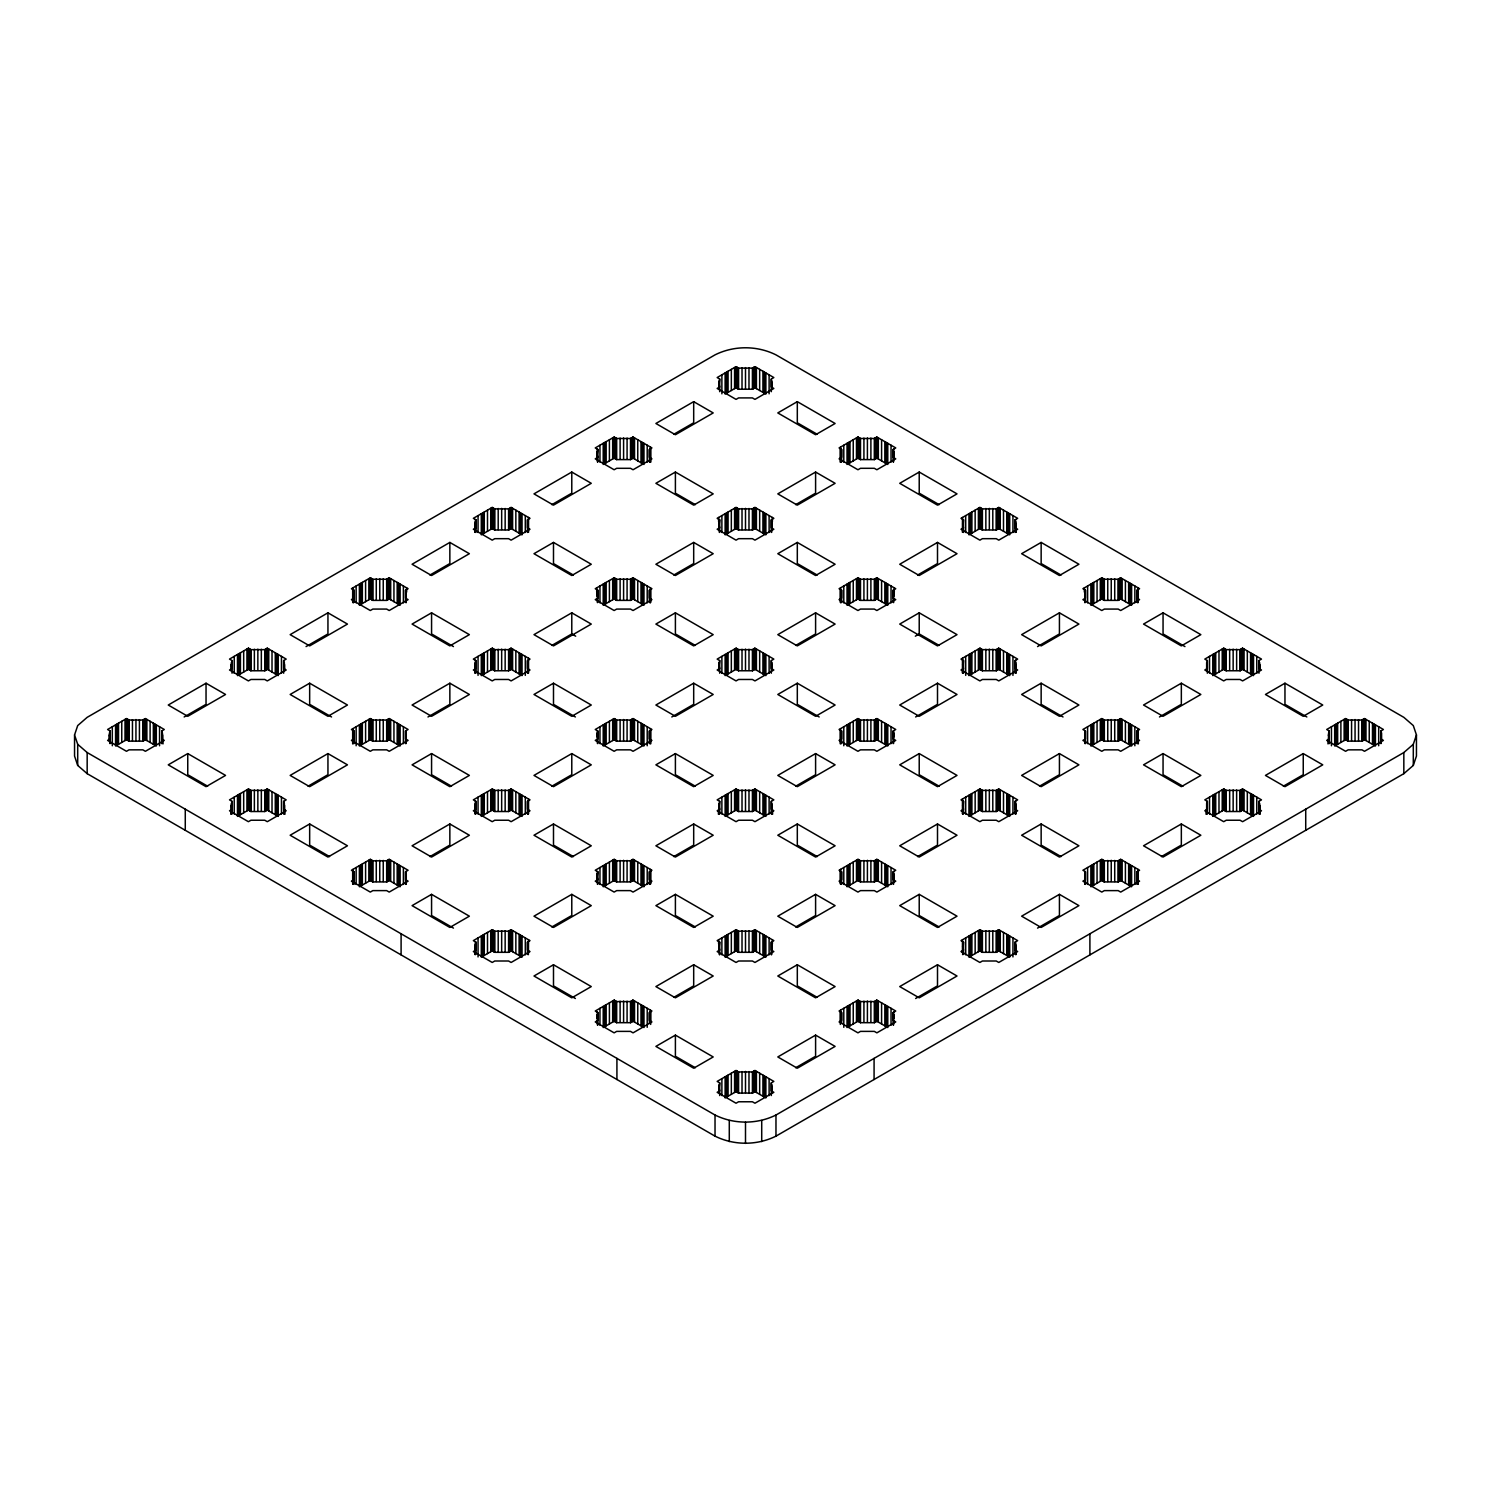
<?xml version="1.0" encoding="UTF-8"?>
<svg xmlns="http://www.w3.org/2000/svg" width="1491" height="1491" viewBox="0 0 1491 1491"><rect width="100%" height="100%" fill="white"/><g stroke="black" fill="none" stroke-linecap="round" stroke-linejoin="round"><path stroke-width="1.5" d="M109.216 739.163L110.129 730.944L107.594 729.49L126.493 718.569L129.009 720.041L142.856 720.041L145.391 718.569L164.29 729.49L161.755 730.944L161.755 743.618M161.755 730.944L161.755 738.94L164.29 740.393L145.391 751.296L142.856 749.843L129.009 749.843L126.493 751.296L107.594 740.393L110.129 738.94L109.216 734.933M231.124 668.769L232.037 660.55L229.502 659.097L248.401 648.194L250.935 649.647L264.764 649.647L267.299 648.194L286.197 659.097L283.663 660.55L283.663 673.224M231.124 809.557L232.037 801.338L229.502 799.866L248.401 788.963L250.935 790.416L264.764 790.416L267.299 788.963L286.197 799.866L283.663 801.338L283.663 814.011M283.663 660.55L283.663 668.546L286.197 669.999L267.299 680.921L264.764 679.467L250.935 679.467L248.401 680.921L229.502 669.999L232.037 668.546L231.124 664.557M283.663 801.338L283.663 809.315L286.197 810.787L267.299 821.69L264.764 820.236L250.935 820.236L248.401 821.69L229.502 810.787L232.037 809.315L231.124 805.326M353.945 590.175L353.945 598.171L351.41 599.624L370.308 610.527L372.843 609.074L386.672 609.074L389.207 610.527L408.105 599.624L405.571 598.171L405.571 590.175L408.105 588.721L389.207 577.8L386.672 579.272L372.843 579.272L370.308 577.8L351.41 588.721L353.945 590.175L353.945 602.383M353.945 730.944L353.945 738.94L351.41 740.393L370.308 751.296L372.843 749.843L386.672 749.843L389.207 751.296L408.105 740.393L405.571 738.94L405.571 730.944L408.105 729.49L389.207 718.569L386.672 720.041L372.843 720.041L370.308 718.569L351.41 729.49L353.945 730.944L353.945 743.618M353.945 871.713L353.945 879.709L351.41 881.162L370.308 892.084L372.843 890.612L386.672 890.612L389.207 892.084L408.105 881.162L405.571 879.709L405.571 871.713L408.105 870.259L389.207 859.338L386.672 860.81L372.843 860.81L370.308 859.338L351.41 870.259L353.945 871.713L353.945 884.387M474.958 532.231L475.853 519.781L473.337 518.328L492.235 507.425L494.751 508.878L508.599 508.878L511.115 507.425L530.013 518.328L527.497 519.781L527.497 532.455M474.958 673L475.853 660.55L473.337 659.097L492.235 648.194L494.751 649.647L508.599 649.647L511.115 648.194L530.013 659.097L527.497 660.55L527.497 673.224M474.958 813.769L475.853 801.338L473.337 799.866L492.235 788.963L494.751 790.416L508.599 790.416L511.115 788.963L530.013 799.866L527.497 801.338L527.497 814.011M474.958 954.538L475.853 942.107L473.337 940.635L492.235 929.732L494.751 931.185L508.599 931.185L511.115 929.732L530.013 940.635L527.497 942.107L527.497 954.315M596.866 457.625L597.779 449.406L595.244 447.934L614.143 437.031L616.659 438.484L630.507 438.484L633.041 437.031L651.94 447.934L649.405 449.406L649.405 462.08M597.779 590.175L597.779 598.171L595.244 599.624L614.143 610.527L616.659 609.074L630.507 609.074L633.041 610.527L651.94 599.624L649.405 598.171L649.405 590.175L651.94 588.721L633.041 577.8L630.507 579.272L616.659 579.272L614.143 577.8L595.244 588.721L597.779 590.175L597.779 602.383M597.779 730.944L597.779 738.94L595.244 740.393L614.143 751.296L616.659 749.843L630.507 749.843L633.041 751.296L651.94 740.393L649.405 738.94L649.405 730.944L651.94 729.49L633.041 718.569L630.507 720.041L616.659 720.041L614.143 718.569L595.244 729.49L597.779 730.944L597.779 743.618M596.866 879.932L597.779 871.713L595.244 870.259L614.143 859.338L616.659 860.81L630.507 860.81L633.041 859.338L651.94 870.259L649.405 871.713L649.405 884.387M597.779 1012.482L597.779 1020.478L595.244 1021.931L614.143 1032.853L616.659 1031.381L630.507 1031.381L633.041 1032.853L651.94 1021.931L649.405 1020.478L649.405 1012.482L651.94 1011.028L633.041 1000.126L630.507 1001.579L616.659 1001.579L614.143 1000.126L595.244 1011.028L597.779 1012.482L597.779 1025.156M718.774 387.231L719.687 379.012L717.152 377.558L736.051 366.656L738.585 368.109L752.415 368.109L754.949 366.656L773.848 377.558L771.313 379.012L771.313 391.686M718.774 528L719.687 519.781L717.152 518.328L736.051 507.425L738.585 508.878L752.415 508.878L754.949 507.425L773.848 518.328L771.313 519.781L771.313 532.455M718.774 668.769L719.687 660.55L717.152 659.097L736.051 648.194L738.585 649.647L752.415 649.647L754.949 648.194L773.848 659.097L771.313 660.55L771.313 673.224M718.774 809.557L719.687 801.338L717.152 799.866L736.051 788.963L738.585 790.416L752.415 790.416L754.949 788.963L773.848 799.866L771.313 801.338L771.313 814.011M771.313 379.012L771.313 387.008L773.848 388.461L754.949 399.383L752.415 397.911L738.585 397.911L736.051 399.383L717.152 388.461L719.687 387.008L718.774 383.019M718.774 950.326L719.687 942.107L717.152 940.635L736.051 929.732L738.585 931.185L752.415 931.185L754.949 929.732L773.848 940.635L771.313 942.107L771.313 954.78M771.313 519.781L771.313 527.777L773.848 529.23L754.949 540.152L752.415 538.68L738.585 538.68L736.051 540.152L717.152 529.23L719.687 527.777L718.774 523.788M718.774 1091.095L719.687 1082.876L717.152 1081.404L736.051 1070.501L738.585 1071.954L752.415 1071.954L754.949 1070.501L773.848 1081.404L771.313 1082.876L771.313 1095.55M771.313 660.55L771.313 668.546L773.848 669.999L754.949 680.921L752.415 679.467L738.585 679.467L736.051 680.921L717.152 669.999L719.687 668.546L718.774 664.557M771.313 801.338L771.313 809.315L773.848 810.787L754.949 821.69L752.415 820.236L738.585 820.236L736.051 821.69L717.152 810.787L719.687 809.315L718.774 805.326M771.313 942.107L771.313 950.084L773.848 951.556L754.949 962.459L752.415 961.005L738.585 961.005L736.051 962.459L717.152 951.556L719.687 950.084L718.774 946.095M841.595 449.406L841.595 457.383L839.06 458.855L857.959 469.758L860.493 468.304L874.341 468.304L876.857 469.758L895.756 458.855L893.221 457.383L893.221 449.406L895.756 447.934L876.857 437.031L874.341 438.484L860.493 438.484L857.959 437.031L839.06 447.934L841.595 449.406L841.595 462.08M771.313 1082.876L771.313 1090.853L773.848 1092.325L754.949 1103.228L752.415 1101.774L738.585 1101.774L736.051 1103.228L717.152 1092.325L719.687 1090.853L718.774 1086.864M841.595 590.175L841.595 598.171L839.06 599.624L857.959 610.527L860.493 609.074L874.341 609.074L876.857 610.527L895.756 599.624L893.221 598.171L893.221 590.175L895.756 588.721L876.857 577.8L874.341 579.272L860.493 579.272L857.959 577.8L839.06 588.721L841.595 590.175L841.595 602.383M841.595 730.944L841.595 738.94L839.06 740.393L857.959 751.296L860.493 749.843L874.341 749.843L876.857 751.296L895.756 740.393L893.221 738.94L893.221 730.944L895.756 729.49L876.857 718.569L874.341 720.041L860.493 720.041L857.959 718.569L839.06 729.49L841.595 730.944L841.595 743.618M841.595 871.713L841.595 879.709L839.06 881.162L857.959 892.084L860.493 890.612L874.341 890.612L876.857 892.084L895.756 881.162L893.221 879.709L893.221 871.713L895.756 870.259L876.857 859.338L874.341 860.81L860.493 860.81L857.959 859.338L839.06 870.259L841.595 871.713L841.595 884.387M841.595 1012.482L841.595 1020.478L839.06 1021.931L857.959 1032.853L860.493 1031.381L874.341 1031.381L876.857 1032.853L895.756 1021.931L893.221 1020.478L893.221 1012.482L895.756 1011.028L876.857 1000.126L874.341 1001.579L860.493 1001.579L857.959 1000.126L839.06 1011.028L841.595 1012.482L841.595 1023.05M962.608 532.231L963.503 519.781L960.987 518.328L979.885 507.425L982.401 508.878L996.249 508.878L998.765 507.425L1017.663 518.328L1015.147 519.781L1015.147 532.455M962.608 673L963.503 660.55L960.987 659.097L979.885 648.194L982.401 649.647L996.249 649.647L998.765 648.194L1017.663 659.097L1015.147 660.55L1015.147 673.224M962.608 813.769L963.503 801.338L960.987 799.866L979.885 788.963L982.401 790.416L996.249 790.416L998.765 788.963L1017.663 799.866L1015.147 801.338L1015.147 814.011M962.608 954.538L963.503 942.107L960.987 940.635L979.885 929.732L982.401 931.185L996.249 931.185L998.765 929.732L1017.663 940.635L1015.147 942.107L1015.147 954.315M1015.147 519.781L1015.147 527.777L1017.663 529.23L998.765 540.152L996.249 538.68L982.401 538.68L979.885 540.152L960.987 529.23L963.503 527.777L962.608 523.788M1015.147 660.55L1015.147 668.546L1017.663 669.999L998.765 680.921L996.249 679.467L982.401 679.467L979.885 680.921L960.987 669.999L963.503 668.546L962.608 664.557M1015.147 801.338L1015.147 809.315L1017.663 810.787L998.765 821.69L996.249 820.236L982.401 820.236L979.885 821.69L960.987 810.787L963.503 809.315L962.608 805.326M1015.147 942.107L1015.147 950.084L1017.663 951.556L998.765 962.459L996.249 961.005L982.401 961.005L979.885 962.459L960.987 951.556L963.503 950.084L962.608 946.095M1085.429 590.175L1085.429 598.171L1082.895 599.624L1101.793 610.527L1104.328 609.074L1118.157 609.074L1120.692 610.527L1139.59 599.624L1137.055 598.171L1137.055 590.175L1139.59 588.721L1120.692 577.8L1118.157 579.272L1104.328 579.272L1101.793 577.8L1082.895 588.721L1085.429 590.175L1085.429 602.383M1085.429 730.944L1085.429 738.94L1082.895 740.393L1101.793 751.296L1104.328 749.843L1118.157 749.843L1120.692 751.296L1139.59 740.393L1137.055 738.94L1137.055 730.944L1139.59 729.49L1120.692 718.569L1118.157 720.041L1104.328 720.041L1101.793 718.569L1082.895 729.49L1085.429 730.944L1085.429 743.618M1085.429 871.713L1085.429 879.709L1082.895 881.162L1101.793 892.084L1104.328 890.612L1118.157 890.612L1120.692 892.084L1139.59 881.162L1137.055 879.709L1137.055 871.713L1139.59 870.259L1120.692 859.338L1118.157 860.81L1104.328 860.81L1101.793 859.338L1082.895 870.259L1085.429 871.713L1085.429 884.387M1207.337 660.55L1207.337 668.546L1204.803 669.999L1223.701 680.921L1226.236 679.467L1240.065 679.467L1242.599 680.921L1261.498 669.999L1258.963 668.546L1258.963 660.55L1261.498 659.097L1242.599 648.194L1240.065 649.647L1226.236 649.647L1223.701 648.194L1204.803 659.097L1207.337 660.55L1207.337 673.224M1207.337 801.338L1207.337 809.315L1204.803 810.787L1223.701 821.69L1226.236 820.236L1240.065 820.236L1242.599 821.69L1261.498 810.787L1258.963 809.315L1258.963 801.338L1261.498 799.866L1242.599 788.963L1240.065 790.416L1226.236 790.416L1223.701 788.963L1204.803 799.866L1207.337 801.338L1207.337 814.011M1328.332 741.269L1329.245 730.944L1326.71 729.49L1345.609 718.569L1348.144 720.041L1361.991 720.041L1364.507 718.569L1383.406 729.49L1380.871 730.944L1380.871 743.618M74.55 734.933L77.7 725.577L87.168 717.339L715.028 354.858C733.982 345.427 757.018 345.427 775.972 354.858L1403.832 717.339L1413.3 725.577L1416.45 734.933L1416.45 756.067L1413.3 765.423L1403.832 773.661L775.972 1136.142C757.018 1145.573 733.982 1145.573 715.028 1136.142L87.168 773.661L77.7 765.423L74.55 756.067L74.55 734.933L77.7 744.307L77.7 765.423M1413.3 765.423L1413.3 744.307L1416.45 734.933M77.7 744.307L87.168 752.545L715.028 1115.026C733.982 1124.438 757.018 1124.438 775.972 1115.026L1403.832 752.545L1413.3 744.307M206.038 683.213L168.241 705.019L187.754 716.295L225.551 694.471L206.038 683.213L206.038 704.33L184.157 716.966M327.945 612.82L290.149 634.644L309.662 645.901L347.459 624.077L327.945 612.82L327.945 633.936L306.065 646.572M449.853 542.426L412.075 564.25L431.57 575.507L469.367 553.701L449.853 542.426L449.853 563.561L429.967 575.041M571.78 472.051L533.983 493.875L553.496 505.132L591.275 483.308L571.78 472.051L571.78 493.167L551.875 504.648M693.688 401.657L655.891 423.481L675.404 434.738L713.201 412.932L693.688 401.657L693.688 422.792L673.802 434.272M156.313 724.887L156.313 746.003L145.391 739.704L142.856 741.157L129.009 741.157L126.493 739.704L115.571 746.003L115.571 724.887M278.221 654.493L278.221 675.609L267.299 669.31L264.764 670.764L250.935 670.764L248.401 669.31L237.479 675.609L237.479 654.493M400.128 584.118L400.128 605.234L389.207 598.916L386.672 600.388L372.843 600.388L370.308 598.916L359.387 605.234L359.387 584.118M522.055 513.724L522.055 534.84L511.115 528.541L508.599 529.995L494.751 529.995L492.235 528.541L481.295 534.84L481.295 513.724M643.963 443.33L643.963 464.465L633.041 458.147L630.507 459.619L616.659 459.619L614.143 458.147L603.221 464.465L603.221 443.33M765.871 372.955L765.871 394.071L754.949 387.772L752.415 389.226L738.585 389.226L736.051 387.772L725.129 394.071L725.129 372.955M187.754 753.589L168.241 764.846L206.038 786.67L225.551 775.413L187.754 753.589L187.754 774.705L207.64 786.204M309.662 683.213L290.149 694.471L327.945 716.295L347.459 705.019L309.662 683.213L309.662 704.33L331.542 716.966M431.57 612.82L412.075 624.077L449.853 645.901L469.367 634.644L431.57 612.82L431.57 633.936L453.45 646.572M553.496 542.426L533.983 553.701L571.78 575.507L591.275 564.25L553.496 542.426L553.496 563.561L573.383 575.041M675.404 472.051L655.891 483.308L693.688 505.132L713.201 493.875L675.404 472.051L675.404 493.167L695.291 504.648M797.312 401.657L777.799 412.932L815.596 434.738L835.109 423.481L797.312 401.657L797.312 422.792L817.198 434.272M327.945 753.589L290.149 775.413L309.662 786.67L347.459 764.846L327.945 753.589L327.945 774.705L308.059 786.204M449.853 683.213L412.075 705.019L431.57 716.295L469.367 694.471L449.853 683.213L449.853 704.33L427.973 716.966M571.78 612.82L533.983 634.644L553.496 645.901L591.275 624.077L571.78 612.82L571.78 633.936L551.875 645.417M693.688 542.426L655.891 564.25L675.404 575.507L713.201 553.701L693.688 542.426L693.688 563.561L673.802 575.041M815.596 472.051L777.799 493.875L797.312 505.132L835.109 483.308L815.596 472.051L815.596 493.167L795.709 504.648M278.221 795.262L278.221 816.397L267.299 810.079L264.764 811.533L250.935 811.533L248.401 810.079L237.479 816.397L237.479 795.262M400.128 724.887L400.128 746.003L389.207 739.704L386.672 741.157L372.843 741.157L370.308 739.704L359.387 746.003L359.387 724.887M522.055 654.493L522.055 675.609L511.115 669.31L508.599 670.764L494.751 670.764L492.235 669.31L481.295 675.609L481.295 654.493M643.963 584.118L643.963 605.234L633.041 598.916L630.507 600.388L616.659 600.388L614.143 598.916L603.221 605.234L603.221 584.118M765.871 513.724L765.871 534.84L754.949 528.541L752.415 529.995L738.585 529.995L736.051 528.541L725.129 534.84L725.129 513.724M887.779 443.33L887.779 464.465L876.857 458.147L874.341 459.619L860.493 459.619L857.959 458.147L847.037 464.465L847.037 443.33M309.662 823.983L290.149 835.24L327.945 857.064L347.459 845.788L309.662 823.983L309.662 845.099L329.548 856.58M431.57 753.589L412.075 764.846L449.853 786.67L469.367 775.413L431.57 753.589L431.57 774.705L451.475 786.204M553.496 683.213L533.983 694.471L571.78 716.295L591.275 705.019L553.496 683.213L553.496 704.33L575.377 716.966M675.404 612.82L655.891 624.077L693.688 645.901L713.201 634.644L675.404 612.82L675.404 633.936L695.291 645.417M797.312 542.426L777.799 553.701L815.596 575.507L835.109 564.25L797.312 542.426L797.312 563.561L817.198 575.041M919.22 472.051L899.725 483.308L937.504 505.132L957.017 493.875L919.22 472.051L919.22 493.167L939.125 504.648M449.853 823.983L412.075 845.788L431.57 857.064L469.367 835.24L449.853 823.983L449.853 845.099L429.967 856.58M571.78 753.589L533.983 775.413L553.496 786.67L591.275 764.846L571.78 753.589L571.78 774.705L551.875 786.204M693.688 683.213L655.891 705.019L675.404 716.295L713.201 694.471L693.688 683.213L693.688 704.33L671.807 716.966M815.596 612.82L777.799 634.644L797.312 645.901L835.109 624.077L815.596 612.82L815.596 633.936L795.709 645.417M937.504 542.426L899.725 564.25L919.22 575.507L957.017 553.701L937.504 542.426L937.504 563.561L917.617 575.041M400.128 865.656L400.128 886.772L389.207 880.473L386.672 881.927L372.843 881.927L370.308 880.473L359.387 886.772L359.387 865.656M522.055 795.262L522.055 816.397L511.115 810.079L508.599 811.533L494.751 811.533L492.235 810.079L481.295 816.397L481.295 795.262M643.963 724.887L643.963 746.003L633.041 739.704L630.507 741.157L616.659 741.157L614.143 739.704L603.221 746.003L603.221 724.887M765.871 654.493L765.871 675.609L754.949 669.31L752.415 670.764L738.585 670.764L736.051 669.31L725.129 675.609L725.129 654.493M887.779 584.118L887.779 605.234L876.857 598.916L874.341 600.388L860.493 600.388L857.959 598.916L847.037 605.234L847.037 584.118M1009.705 513.724L1009.705 534.84L998.765 528.541L996.249 529.995L982.401 529.995L979.885 528.541L968.945 534.84L968.945 513.724M431.57 894.358L412.075 905.633L449.853 927.439L469.367 916.182L431.57 894.358L431.57 915.493L453.45 928.11M553.496 823.983L533.983 835.24L571.78 857.064L591.275 845.788L553.496 823.983L553.496 845.099L573.383 856.58M675.404 753.589L655.891 764.846L693.688 786.67L713.201 775.413L675.404 753.589L675.404 774.705L695.291 786.204M797.312 683.213L777.799 694.471L815.596 716.295L835.109 705.019L797.312 683.213L797.312 704.33L819.193 716.966M919.22 612.82L899.725 624.077L937.504 645.901L957.017 634.644L919.22 612.82L919.22 633.936L939.125 645.417M1041.147 542.426L1021.633 553.701L1059.43 575.507L1078.925 564.25L1041.147 542.426L1041.147 563.561L1061.033 575.041M915.325 636.191L919.22 633.936M571.78 894.358L533.983 916.182L553.496 927.439L591.275 905.633L571.78 894.358L571.78 915.493L551.875 926.973M693.688 823.983L655.891 845.788L675.404 857.064L713.201 835.24L693.688 823.983L693.688 845.099L673.802 856.58M815.596 753.589L777.799 775.413L797.312 786.67L835.109 764.846L815.596 753.589L815.596 774.705L795.709 786.204M937.504 683.213L899.725 705.019L919.22 716.295L957.017 694.471L937.504 683.213L937.504 704.33L915.623 716.966M1059.43 612.82L1021.633 634.644L1041.147 645.901L1078.925 624.077L1059.43 612.82L1059.43 633.936L1037.55 646.572M522.055 936.031L522.055 957.166L511.115 950.848L508.599 952.32L494.751 952.32L492.235 950.848L481.295 957.166L481.295 936.031M643.963 865.656L643.963 886.772L633.041 880.473L630.507 881.927L616.659 881.927L614.143 880.473L603.221 886.772L603.221 865.656M765.871 795.262L765.871 816.397L754.949 810.079L752.415 811.533L738.585 811.533L736.051 810.079L725.129 816.397L725.129 795.262M887.779 724.887L887.779 746.003L876.857 739.704L874.341 741.157L860.493 741.157L857.959 739.704L847.037 746.003L847.037 724.887M1009.705 654.493L1009.705 675.609L998.765 669.31L996.249 670.764L982.401 670.764L979.885 669.31L968.945 675.609L968.945 654.493M1131.613 584.118L1131.613 605.234L1120.692 598.916L1118.157 600.388L1104.328 600.388L1101.793 598.916L1090.872 605.234L1090.872 584.118M553.496 964.752L533.983 976.009L571.78 997.833L591.275 986.576L553.496 964.752L553.496 985.868L575.377 998.504M675.404 894.358L655.891 905.633L693.688 927.439L713.201 916.182L675.404 894.358L675.404 915.493L695.291 926.973M797.312 823.983L777.799 835.24L815.596 857.064L835.109 845.788L797.312 823.983L797.312 845.099L817.198 856.58M919.22 753.589L899.725 764.846L937.504 786.67L957.017 775.413L919.22 753.589L919.22 774.705L939.125 786.204M1041.147 683.213L1021.633 694.471L1059.43 716.295L1078.925 705.019L1041.147 683.213L1041.147 704.33L1063.027 716.966M1163.055 612.82L1143.541 624.077L1181.338 645.901L1200.851 634.644L1163.055 612.82L1163.055 633.936L1184.935 646.572M693.688 964.752L655.891 986.576L675.404 997.833L713.201 976.009L693.688 964.752L693.688 985.868L673.802 997.349M815.596 894.358L777.799 916.182L797.312 927.439L835.109 905.633L815.596 894.358L815.596 915.493L795.709 926.973M937.504 823.983L899.725 845.788L919.22 857.064L957.017 835.24L937.504 823.983L937.504 845.099L917.617 856.58M1059.43 753.589L1021.633 775.413L1041.147 786.67L1078.925 764.846L1059.43 753.589L1059.43 774.705L1039.525 786.204M1181.338 683.213L1143.541 705.019L1163.055 716.295L1200.851 694.471L1181.338 683.213L1181.338 704.33L1159.458 716.966M643.963 1006.425L643.963 1027.541L633.041 1021.242L630.507 1022.696L616.659 1022.696L614.143 1021.242L603.221 1027.541L603.221 1006.425M765.871 936.031L765.871 957.166L754.949 950.848L752.415 952.32L738.585 952.32L736.051 950.848L725.129 957.166L725.129 936.031M887.779 865.656L887.779 886.772L876.857 880.473L874.341 881.927L860.493 881.927L857.959 880.473L847.037 886.772L847.037 865.656M1009.705 795.262L1009.705 816.397L998.765 810.079L996.249 811.533L982.401 811.533L979.885 810.079L968.945 816.397L968.945 795.262M1131.613 724.887L1131.613 746.003L1120.692 739.704L1118.157 741.157L1104.328 741.157L1101.793 739.704L1090.872 746.003L1090.872 724.887M1253.521 654.493L1253.521 675.609L1242.599 669.31L1240.065 670.764L1226.236 670.764L1223.701 669.31L1212.779 675.609L1212.779 654.493M675.404 1035.127L655.891 1046.402L693.688 1068.208L713.201 1056.951L675.404 1035.127L675.404 1056.262L695.291 1067.742M797.312 964.752L777.799 976.009L815.596 997.833L835.109 986.576L797.312 964.752L797.312 985.868L817.198 997.349M919.22 894.358L899.725 905.633L937.504 927.439L957.017 916.182L919.22 894.358L919.22 915.493L939.125 926.973M1041.147 823.983L1021.633 835.24L1059.43 857.064L1078.925 845.788L1041.147 823.983L1041.147 845.099L1061.033 856.58M1163.055 753.589L1143.541 764.846L1181.338 786.67L1200.851 775.413L1163.055 753.589L1163.055 774.705L1182.941 786.204M1284.962 683.213L1265.449 694.471L1303.246 716.295L1322.759 705.019L1284.962 683.213L1284.962 704.33L1306.843 716.966M815.596 1035.127L777.799 1056.951L797.312 1068.208L835.109 1046.402L815.596 1035.127L815.596 1056.262L795.709 1067.742M937.504 964.752L899.725 986.576L919.22 997.833L957.017 976.009L937.504 964.752L937.504 985.868L915.623 998.504M1059.43 894.358L1021.633 916.182L1041.147 927.439L1078.925 905.633L1059.43 894.358L1059.43 915.493L1037.55 928.11M1181.338 823.983L1143.541 845.788L1163.055 857.064L1200.851 835.24L1181.338 823.983L1181.338 845.099L1161.452 856.58M1303.246 753.589L1265.449 775.413L1284.962 786.67L1322.759 764.846L1303.246 753.589L1303.246 774.705L1283.36 786.204M765.871 1076.819L765.871 1097.935L754.949 1091.617L752.415 1093.089L738.585 1093.089L736.051 1091.617L725.129 1097.935L725.129 1076.819M887.779 1006.425L887.779 1027.541L876.857 1021.242L874.341 1022.696L860.493 1022.696L857.959 1021.242L847.037 1027.541L847.037 1006.425M1009.705 936.031L1009.705 957.166L998.765 950.848L996.249 952.32L982.401 952.32L979.885 950.848L968.945 957.166L968.945 936.031M1131.613 865.656L1131.613 886.772L1120.692 880.473L1118.157 881.927L1104.328 881.927L1101.793 880.473L1090.872 886.772L1090.872 865.656M1253.521 795.262L1253.521 816.397L1242.599 810.079L1240.065 811.533L1226.236 811.533L1223.701 810.079L1212.779 816.397L1212.779 795.262M1375.429 724.887L1375.429 746.003L1364.507 739.704L1361.991 741.157L1348.144 741.157L1345.609 739.704L1334.687 746.003L1334.687 724.887M571.78 633.936L575.675 636.191M1380.871 730.944L1380.871 738.94L1383.406 740.393L1364.507 751.296L1361.991 749.843L1348.144 749.843L1345.609 751.296L1326.71 740.393L1329.245 738.94L1328.332 734.933M649.405 449.406L649.405 457.383L651.94 458.855L633.041 469.758L630.507 468.304L616.659 468.304L614.143 469.758L595.244 458.855L597.779 457.383L596.866 453.394M649.405 871.713L649.405 879.709L651.94 881.162L633.041 892.084L630.507 890.612L616.659 890.612L614.143 892.084L595.244 881.162L597.779 879.709L596.866 875.702M527.497 519.781L527.497 527.777L530.013 529.23L511.115 540.152L508.599 538.68L494.751 538.68L492.235 540.152L473.337 529.23L475.853 527.777L474.958 523.788M527.497 660.55L527.497 668.546L530.013 669.999L511.115 680.921L508.599 679.467L494.751 679.467L492.235 680.921L473.337 669.999L475.853 668.546L474.958 664.557M527.497 801.338L527.497 809.315L530.013 810.787L511.115 821.69L508.599 820.236L494.751 820.236L492.235 821.69L473.337 810.787L475.853 809.315L474.958 805.326M527.497 942.107L527.497 950.084L530.013 951.556L511.115 962.459L508.599 961.005L494.751 961.005L492.235 962.459L473.337 951.556L475.853 950.084L474.958 946.095M1403.832 752.545L1403.832 773.661M1381.561 732.92L1381.561 739.256M1381.281 730.72L1381.281 743.394M1378.69 726.751L1378.69 745.761M1373.957 724.03L1373.957 745.146M1372.484 723.172L1372.484 744.307M1369.241 721.309L1369.241 742.425M1365.98 719.426L1365.98 740.542M1364.507 718.569L1364.507 739.704M1364.116 718.811L1364.116 739.927M1363.24 719.296L1363.24 740.431M1362.383 719.799L1362.383 740.934M1361.991 720.041L1361.991 741.157M1358.543 719.65L1358.543 740.766M1355.058 719.519L1355.058 740.636M1351.573 719.65L1351.573 740.766M1348.144 720.041L1348.144 741.157M1347.752 719.799L1347.752 740.934M1346.876 719.296L1346.876 740.431M1346.019 718.811L1346.019 739.927M1345.609 718.569L1345.609 739.704M1344.137 719.426L1344.137 740.542M1340.894 721.309L1340.894 742.425M1337.651 723.172L1337.651 744.307M1336.16 724.03L1336.16 745.146M1331.444 726.751L1331.444 745.761M1329.245 730.944L1329.245 743.618M1328.854 739.163L1328.854 743.394M1328.574 732.92L1328.574 741.176M1327.978 739.666L1327.978 743.897M1305.725 809.166L1305.725 830.301M1260.23 810.042L1260.23 814.272M1259.876 664.557L1259.876 668.769M1259.876 805.326L1259.876 809.557M1259.653 662.544L1259.653 668.881M1259.653 803.314L1259.653 809.65M1259.355 809.557L1259.355 813.769M1258.963 660.55L1258.963 673.224M1258.963 801.338L1258.963 814.011M1256.764 656.375L1256.764 673.261M1256.764 797.145L1256.764 814.049M1252.049 653.636L1252.049 674.771M1252.049 794.423L1252.049 815.54M1250.576 652.797L1250.576 673.913M1250.576 793.566L1250.576 814.682M1247.315 650.915L1247.315 672.031M1247.315 791.684L1247.315 812.8M1244.072 649.032L1244.072 670.167M1244.072 789.82L1244.072 810.936M1242.599 648.194L1242.599 669.31M1242.599 788.963L1242.599 810.079M1242.208 648.417L1242.208 669.534M1242.208 789.186L1242.208 810.303M1241.332 648.92L1241.332 670.037M1241.332 789.69L1241.332 810.806M1240.456 649.424L1240.456 670.54M1240.456 790.193L1240.456 811.309M1240.065 649.647L1240.065 670.764M1240.065 790.416L1240.065 811.533M1236.635 649.256L1236.635 670.372M1236.635 790.025L1236.635 811.141M1233.15 649.125L1233.15 670.242M1233.15 789.895L1233.15 811.011M1229.665 649.256L1229.665 670.372M1229.665 790.025L1229.665 811.141M1226.236 649.647L1226.236 670.764M1226.236 790.416L1226.236 811.533M1225.844 649.424L1225.844 670.54M1225.844 790.193L1225.844 811.309M1224.968 648.92L1224.968 670.037M1224.968 789.69L1224.968 810.806M1224.092 648.417L1224.092 669.534M1224.092 789.186L1224.092 810.303M1223.701 648.194L1223.701 669.31M1223.701 788.963L1223.701 810.079M1222.229 649.032L1222.229 670.167M1222.229 789.82L1222.229 810.936M1218.986 650.915L1218.986 672.031M1218.986 791.684L1218.986 812.8M1215.724 652.797L1215.724 673.913M1215.724 793.566L1215.724 814.682M1214.252 653.636L1214.252 674.771M1214.252 794.423L1214.252 815.54M1209.536 656.375L1209.536 673.261M1209.536 797.145L1209.536 814.049M1206.946 809.557L1206.946 813.769M1206.648 662.544L1206.648 668.881M1206.648 803.314L1206.648 809.65M1206.07 810.042L1206.07 814.272M1138.099 587.864L1138.099 602.644L1137.726 592.151M1138.099 728.633L1138.323 743.897M1138.099 869.402L1138.099 884.182M1137.726 732.92L1137.726 743.487M1137.726 873.707L1137.726 884.256M1137.447 589.951L1137.447 602.625M1137.447 730.72L1137.447 743.394M1137.447 871.49L1137.447 884.163M1137.055 590.175L1137.055 602.383M1137.055 730.944L1137.055 743.618M1137.055 871.713L1137.055 884.387M1134.856 585.982L1134.856 602.886M1134.856 726.751L1134.856 745.761M1134.856 867.52L1134.856 884.424M1130.141 583.261L1130.141 604.377M1130.141 724.03L1130.141 745.146M1130.141 864.799L1130.141 885.915M1128.65 582.403L1128.65 603.52M1128.65 723.172L1128.65 744.307M1128.65 863.941L1128.65 885.076M1125.407 580.539L1125.407 601.656M1125.407 721.309L1125.407 742.425M1125.407 862.078L1125.407 883.194M1122.164 578.657L1122.164 599.773M1122.164 719.426L1122.164 740.542M1122.164 860.195L1122.164 881.311M1120.692 577.8L1120.692 598.916M1120.692 718.569L1120.692 739.704M1120.692 859.338L1120.692 880.473M1120.281 578.023L1120.281 599.158M1120.281 718.811L1120.281 739.927M1120.281 859.58L1120.281 880.696M1119.424 578.527L1119.424 599.662M1119.424 719.296L1119.424 740.431M1119.424 860.083L1119.424 881.2M1118.548 579.03L1118.548 600.165M1118.548 719.799L1118.548 740.934M1118.548 860.587L1118.548 881.703M1118.157 579.272L1118.157 600.388M1118.157 720.041L1118.157 741.157M1118.157 860.81L1118.157 881.927M1114.728 578.862L1114.728 599.997M1114.728 719.65L1114.728 740.766M1114.728 860.419L1114.728 881.535M1111.242 578.732L1111.242 599.867M1111.242 719.519L1111.242 740.636M1111.242 860.288L1111.242 881.405M1107.757 578.862L1107.757 599.997M1107.757 719.65L1107.757 740.766M1107.757 860.419L1107.757 881.535M1104.328 579.272L1104.328 600.388M1104.328 720.041L1104.328 741.157M1104.328 860.81L1104.328 881.927M1103.918 579.03L1103.918 600.165M1103.918 719.799L1103.918 740.934M1103.918 860.587L1103.918 881.703M1103.06 578.527L1103.06 599.662M1103.06 719.296L1103.06 740.431M1103.06 860.083L1103.06 881.2M1102.184 578.023L1102.184 599.158M1102.184 718.811L1102.184 739.927M1102.184 859.58L1102.184 880.696M1101.793 577.8L1101.793 598.916M1101.793 718.569L1101.793 739.704M1101.793 859.338L1101.793 880.473M1100.321 578.657L1100.321 599.773M1100.321 719.426L1100.321 740.542M1100.321 860.195L1100.321 881.311M1097.059 580.539L1097.059 601.656M1097.059 721.309L1097.059 742.425M1097.059 862.078L1097.059 883.194M1093.816 582.403L1093.816 603.52M1093.816 723.172L1093.816 744.307M1093.816 863.941L1093.816 885.076M1092.344 583.261L1092.344 604.377M1092.344 724.03L1092.344 745.146M1092.344 864.799L1092.344 885.915M1089.902 933.776L1089.902 954.892M1087.61 585.982L1087.61 602.886M1087.61 726.751L1087.61 743.655M1087.61 867.52L1087.61 884.424M1085.019 589.951L1085.019 602.625M1085.019 730.72L1085.019 743.394M1085.019 871.49L1085.019 884.163M1084.74 592.151L1084.74 602.513M1084.74 732.92L1084.74 743.487M1084.74 873.707L1084.74 884.256M1084.367 587.864L1084.367 592.076M1016.042 523.788L1016.042 532.231M1016.042 664.557L1016.042 673M1016.042 805.326L1016.042 813.769M1016.042 946.095L1016.042 954.538M1015.818 521.775L1015.818 532.324M1015.818 662.544L1015.818 673.112M1015.818 803.314L1015.818 813.881M1015.818 944.083L1015.818 954.445M1015.539 519.558L1015.539 532.231M1015.539 660.327L1015.539 673M1015.539 801.096L1015.539 813.769M1015.539 941.865L1015.539 954.538M1012.948 515.606L1012.948 532.492M1012.948 656.375L1012.948 675.386M1012.948 797.145L1012.948 814.049M1012.948 937.914L1012.948 956.924M1008.214 512.867L1008.214 534.002M1008.214 653.636L1008.214 674.771M1008.214 794.423L1008.214 815.54M1008.214 935.192L1008.214 956.309M1006.742 512.028L1006.742 533.144M1006.742 652.797L1006.742 673.913M1006.742 793.566L1006.742 814.682M1006.742 934.335L1006.742 955.451M1003.499 510.146L1003.499 531.262M1003.499 650.915L1003.499 672.031M1003.499 791.684L1003.499 812.8M1003.499 932.453L1003.499 953.588M1000.256 508.263L1000.256 529.398M1000.256 649.032L1000.256 670.167M1000.256 789.82L1000.256 810.936M1000.256 930.589L1000.256 951.705M998.765 507.425L998.765 528.541M998.765 648.194L998.765 669.31M998.765 788.963L998.765 810.079M998.765 929.732L998.765 950.848M998.374 507.648L998.374 528.765M998.374 648.417L998.374 669.534M998.374 789.186L998.374 810.303M998.374 929.955L998.374 951.09M997.516 508.151L997.516 529.268M997.516 648.92L997.516 670.037M997.516 789.69L997.516 810.806M997.516 930.459L997.516 951.575M996.64 508.655L996.64 529.771M996.64 649.424L996.64 670.54M996.64 790.193L996.64 811.309M996.64 930.962L996.64 952.078M996.249 508.878L996.249 529.995M996.249 649.647L996.249 670.764M996.249 790.416L996.249 811.533M996.249 931.185L996.249 952.32M992.801 508.487L992.801 529.603M992.801 649.256L992.801 670.372M992.801 790.025L992.801 811.141M992.801 930.794L992.801 951.929M989.334 508.356L989.334 529.473M989.334 649.125L989.334 670.242M989.334 789.895L989.334 811.011M989.334 930.664L989.334 951.798M985.849 508.487L985.849 529.603M985.849 649.256L985.849 670.372M985.849 790.025L985.849 811.141M985.849 930.794L985.849 951.929M982.401 508.878L982.401 529.995M982.401 649.647L982.401 670.764M982.401 790.416L982.401 811.533M982.401 931.185L982.401 952.32M982.01 508.655L982.01 529.771M982.01 649.424L982.01 670.54M982.01 790.193L982.01 811.309M982.01 930.962L982.01 952.078M981.134 508.151L981.134 529.268M981.134 648.92L981.134 670.037M981.134 789.69L981.134 810.806M981.134 930.459L981.134 951.575M980.277 507.648L980.277 528.765M980.277 648.417L980.277 669.534M980.277 789.186L980.277 810.303M980.277 929.955L980.277 951.09M979.885 507.425L979.885 528.541M979.885 648.194L979.885 669.31M979.885 788.963L979.885 810.079M979.885 929.732L979.885 950.848M978.394 508.263L978.394 529.398M978.394 649.032L978.394 670.167M978.394 789.82L978.394 810.936M978.394 930.589L978.394 951.705M975.151 510.146L975.151 531.262M975.151 650.915L975.151 672.031M975.151 791.684L975.151 812.8M975.151 932.453L975.151 953.588M971.908 512.028L971.908 533.144M971.908 652.797L971.908 673.913M971.908 793.566L971.908 814.682M971.908 934.335L971.908 955.451M970.436 512.867L970.436 534.002M970.436 653.636L970.436 674.771M970.436 794.423L970.436 815.54M970.436 935.192L970.436 956.309M965.702 515.606L965.702 532.492M965.702 656.375L965.702 675.386M965.702 797.145L965.702 814.049M965.702 937.914L965.702 954.818M963.503 519.781L963.503 532.455M963.503 660.55L963.503 673.224M963.503 801.338L963.503 814.011M963.503 942.107L963.503 954.315M963.111 519.558L962.832 532.324M963.111 660.327L962.832 673.112M963.111 801.096L962.832 813.881M963.111 941.865L963.111 954.538M962.459 517.47L962.459 532.268M962.459 658.239L962.459 673.037M962.459 799.027L962.459 813.806M962.459 939.796L962.459 952.469M894.283 587.864L894.283 592.076M893.91 451.382L893.91 457.718M893.91 592.151L893.91 596.381M893.91 732.92L893.91 737.15M893.91 873.707L894.134 879.932M893.91 1014.476L893.91 1018.688M893.631 449.182L893.631 461.856M893.631 589.951L893.631 602.625M893.631 730.72L893.631 743.394M893.631 871.49L893.631 884.163M893.631 1012.259L893.631 1024.932M893.221 449.406L893.221 462.08M893.221 590.175L893.221 602.383M893.221 730.944L893.221 743.618M893.221 871.713L893.221 884.387M893.221 1012.482L893.221 1025.156M891.04 445.213L891.04 462.117M891.04 585.982L891.04 602.886M891.04 726.751L891.04 743.655M891.04 867.52L891.04 884.424M891.04 1008.307L891.04 1025.193M886.306 442.492L886.306 463.608M886.306 583.261L886.306 604.377M886.306 724.03L886.306 745.146M886.306 864.799L886.306 885.915M886.306 1005.568L886.306 1026.684M884.834 441.634L884.834 462.75M884.834 582.403L884.834 603.52M884.834 723.172L884.834 744.307M884.834 863.941L884.834 885.076M884.834 1004.71L884.834 1025.845M881.591 439.752L881.591 460.887M881.591 580.539L881.591 601.656M881.591 721.309L881.591 742.425M881.591 862.078L881.591 883.194M881.591 1002.847L881.591 1023.963M878.329 437.888L878.329 459.004M878.329 578.657L878.329 599.773M878.329 719.426L878.329 740.542M878.329 860.195L878.329 881.311M878.329 1000.964L878.329 1022.099M876.857 437.031L876.857 458.147M876.857 577.8L876.857 598.916M876.857 718.569L876.857 739.704M876.857 859.338L876.857 880.473M876.857 1000.126L876.857 1021.242M876.466 437.254L876.466 458.389M876.466 578.023L876.466 599.158M876.466 718.811L876.466 739.927M876.466 859.58L876.466 880.696M876.466 1000.349L876.466 1021.465M875.59 437.758L875.59 458.893M875.59 578.527L875.59 599.662M875.59 719.296L875.59 740.431M875.59 860.083L875.59 881.2M875.59 1000.852L875.59 1021.969M874.732 438.261L874.732 459.377M874.732 579.03L874.732 600.165M874.732 719.799L874.732 740.934M874.732 860.587L874.732 881.703M874.732 1001.356L874.732 1022.472M874.341 438.484L874.341 459.619M874.341 579.272L874.341 600.388M874.341 720.041L874.341 741.157M874.341 860.81L874.341 881.927M874.341 1001.579L874.341 1022.696M874.08 1058.386L874.08 1079.503M870.893 438.093L870.893 459.228M870.893 578.862L870.893 599.997M870.893 719.65L870.893 740.766M870.893 860.419L870.893 881.535M870.893 1001.188L870.893 1022.304M867.408 437.963L867.408 459.098M867.408 578.732L867.408 599.867M867.408 719.519L867.408 740.636M867.408 860.288L867.408 881.405M867.408 1001.057L867.408 1022.174M863.923 438.093L863.923 459.228M863.923 578.862L863.923 599.997M863.923 719.65L863.923 740.766M863.923 860.419L863.923 881.535M863.923 1001.188L863.923 1022.304M860.493 438.484L860.493 459.619M860.493 579.272L860.493 600.388M860.493 720.041L860.493 741.157M860.493 860.81L860.493 881.927M860.493 1001.579L860.493 1022.696M860.102 438.261L860.102 459.377M860.102 579.03L860.102 600.165M860.102 719.799L860.102 740.934M860.102 860.587L860.102 881.703M860.102 1001.356L860.102 1022.472M859.226 437.758L859.226 458.893M859.226 578.527L859.226 599.662M859.226 719.296L859.226 740.431M859.226 860.083L859.226 881.2M859.226 1000.852L859.226 1021.969M858.369 437.254L858.369 458.389M858.369 578.023L858.369 599.158M858.369 718.811L858.369 739.927M858.369 859.58L858.369 880.696M858.369 1000.349L858.369 1021.465M857.959 437.031L857.959 458.147M857.959 577.8L857.959 598.916M857.959 718.569L857.959 739.704M857.959 859.338L857.959 880.473M857.959 1000.126L857.959 1021.242M856.486 437.888L856.486 459.004M856.486 578.657L856.486 599.773M856.486 719.426L856.486 740.542M856.486 860.195L856.486 881.311M856.486 1000.964L856.486 1022.099M853.243 439.752L853.243 460.887M853.243 580.539L853.243 601.656M853.243 721.309L853.243 742.425M853.243 862.078L853.243 883.194M853.243 1002.847L853.243 1023.963M850 441.634L850 462.75M850 582.403L850 603.52M850 723.172L850 744.307M850 863.941L850 885.076M850 1004.71L850 1025.845M848.509 442.492L848.509 463.608M848.509 583.261L848.509 604.377M848.509 724.03L848.509 745.146M848.509 864.799L848.509 885.915M848.509 1005.568L848.509 1026.684M843.794 445.213L843.794 462.117M843.794 585.982L843.794 602.886M843.794 726.751L843.794 745.761M843.794 867.52L843.794 884.424M843.794 1008.307L843.794 1027.318M841.204 449.182L841.204 461.856M841.204 589.951L841.204 602.625M841.204 730.72L841.204 743.394M841.204 871.49L841.204 884.163M841.204 1012.259L841.204 1022.826M840.924 451.382L840.924 461.949M840.924 592.151L840.924 602.513M840.924 732.92L840.924 743.487M840.924 873.707L840.924 884.256M840.924 1014.476L840.924 1022.919M840.551 447.095L840.551 461.875M840.551 587.864L840.551 602.644M840.551 728.633L840.551 743.413M840.551 869.402L840.551 884.182M840.551 1010.171L840.551 1022.845M840.328 448.679L840.328 462.34M840.328 589.448L840.328 602.122M840.328 730.217L840.328 743.897M840.328 870.986L840.328 883.66M840.328 1011.755L840.328 1024.429M775.972 1115.026L775.972 1136.142M772.58 810.042L772.58 814.272M772.226 383.019L772.226 387.231M772.375 517.47L772.375 521.701M772.226 523.788L772.226 528M772.226 664.557L772.226 668.769M772.226 805.326L772.226 809.557M772.375 939.796L772.375 944.008M772.226 946.095L772.226 950.326M772.226 1086.864L772.226 1091.095M772.003 381.006L772.003 387.343M772.003 521.775L772.003 528.112M772.003 662.544L772.003 668.881M772.003 803.314L772.003 809.65M772.003 944.083L772.003 950.419M772.003 1084.852L772.003 1091.188M771.704 528L771.704 532.231M771.704 809.557L771.704 813.769M771.704 950.326L771.704 954.538M769.114 374.837L769.114 393.829M769.114 515.606L769.114 532.492M769.114 656.375L769.114 673.261M769.114 797.145L769.114 814.049M769.114 937.914L769.114 954.818M769.114 1078.683L769.114 1095.587M764.398 372.098L764.398 393.214M764.398 512.867L764.398 534.002M764.398 653.636L764.398 674.771M764.398 794.423L764.398 815.54M764.398 935.192L764.398 956.309M764.398 1075.962L764.398 1097.078M762.926 371.24L762.926 392.375M762.926 512.028L762.926 533.144M762.926 652.797L762.926 673.913M762.926 793.566L762.926 814.682M762.926 934.335L762.926 955.451M762.926 1075.104L762.926 1096.22M761.715 1120.487L761.715 1141.603M759.665 369.377L759.665 390.493M759.665 510.146L759.665 531.262M759.665 650.915L759.665 672.031M759.665 791.684L759.665 812.8M759.665 932.453L759.665 953.588M759.665 1073.222L759.665 1094.357M756.422 367.494L756.422 388.629M756.422 508.263L756.422 529.398M756.422 649.032L756.422 670.167M756.422 789.82L756.422 810.936M756.422 930.589L756.422 951.705M756.422 1071.358L756.422 1092.474M754.949 366.656L754.949 387.772M754.949 507.425L754.949 528.541M754.949 648.194L754.949 669.31M754.949 788.963L754.949 810.079M754.949 929.732L754.949 950.848M754.949 1070.501L754.949 1091.617M754.558 366.879L754.558 387.995M754.558 507.648L754.558 528.765M754.558 648.417L754.558 669.534M754.558 789.186L754.558 810.303M754.558 929.955L754.558 951.09M754.558 1070.724L754.558 1091.859M753.682 367.382L753.682 388.499M753.682 508.151L753.682 529.268M753.682 648.92L753.682 670.037M753.682 789.69L753.682 810.806M753.682 930.459L753.682 951.575M753.682 1071.228L753.682 1092.363M752.806 367.886L752.806 389.002M752.806 508.655L752.806 529.771M752.806 649.424L752.806 670.54M752.806 790.193L752.806 811.309M752.806 930.962L752.806 952.078M752.806 1071.731L752.806 1092.847M752.415 368.109L752.415 389.226M752.415 508.878L752.415 529.995M752.415 649.647L752.415 670.764M752.415 790.416L752.415 811.533M752.415 931.185L752.415 952.32M752.415 1071.954L752.415 1093.089M748.985 367.718L748.985 388.834M748.985 508.487L748.985 529.603M748.985 649.256L748.985 670.372M748.985 790.025L748.985 811.141M748.985 930.794L748.985 951.929M748.985 1071.563L748.985 1092.698M745.5 367.587L745.5 388.704M745.5 508.356L745.5 529.473M745.5 649.125L745.5 670.242M745.5 789.895L745.5 811.011M745.5 930.664L745.5 951.798M745.5 1071.433L745.5 1092.568M745.5 1122.313L745.5 1143.429M742.015 367.718L742.015 388.834M742.015 508.487L742.015 529.603M742.015 649.256L742.015 670.372M742.015 790.025L742.015 811.141M742.015 930.794L742.015 951.929M742.015 1071.563L742.015 1092.698M738.585 368.109L738.585 389.226M738.585 508.878L738.585 529.995M738.585 649.647L738.585 670.764M738.585 790.416L738.585 811.533M738.585 931.185L738.585 952.32M738.585 1071.954L738.585 1093.089M738.194 367.886L738.194 389.002M738.194 508.655L738.194 529.771M738.194 649.424L738.194 670.54M738.194 790.193L738.194 811.309M738.194 930.962L738.194 952.078M738.194 1071.731L738.194 1092.847M737.318 367.382L737.318 388.499M737.318 508.151L737.318 529.268M737.318 648.92L737.318 670.037M737.318 789.69L737.318 810.806M737.318 930.459L737.318 951.575M737.318 1071.228L737.318 1092.363M736.442 366.879L736.442 387.995M736.442 507.648L736.442 528.765M736.442 648.417L736.442 669.534M736.442 789.186L736.442 810.303M736.442 929.955L736.442 951.09M736.442 1070.724L736.442 1091.859M736.051 366.656L736.051 387.772M736.051 507.425L736.051 528.541M736.051 648.194L736.051 669.31M736.051 788.963L736.051 810.079M736.051 929.732L736.051 950.848M736.051 1070.501L736.051 1091.617M734.578 367.494L734.578 388.629M734.578 508.263L734.578 529.398M734.578 649.032L734.578 670.167M734.578 789.82L734.578 810.936M734.578 930.589L734.578 951.705M734.578 1071.358L734.578 1092.474M731.335 369.377L731.335 390.493M731.335 510.146L731.335 531.262M731.335 650.915L731.335 672.031M731.335 791.684L731.335 812.8M731.335 932.453L731.335 953.588M731.335 1073.222L731.335 1094.357M729.285 1120.487L729.285 1141.603M728.074 371.24L728.074 392.375M728.074 512.028L728.074 533.144M728.074 652.797L728.074 673.913M728.074 793.566L728.074 814.682M728.074 934.335L728.074 955.451M728.074 1075.104L728.074 1096.22M726.602 372.098L726.602 393.214M726.602 512.867L726.602 534.002M726.602 653.636L726.602 674.771M726.602 794.423L726.602 815.54M726.602 935.192L726.602 956.309M726.602 1075.962L726.602 1097.078M721.886 374.837L721.886 393.829M721.886 515.606L721.886 532.492M721.886 656.375L721.886 673.261M721.886 797.145L721.886 814.049M721.886 937.914L721.886 954.818M721.886 1078.683L721.886 1095.587M719.687 379.012L719.687 391.686M719.687 519.781L719.687 532.455M719.687 660.55L719.687 673.224M719.687 801.338L719.687 814.011M719.687 942.107L719.687 954.78M719.687 1082.876L719.687 1095.55M718.997 381.006L718.997 387.343M718.997 521.775L719.296 532.231M718.997 662.544L718.997 668.881M718.997 803.314L719.296 813.769M718.997 944.083L719.296 954.538M718.997 1084.852L718.997 1091.188M718.625 517.47L718.625 521.701M718.42 810.042L718.42 814.272M718.625 939.796L718.625 944.008M715.028 1115.026L715.028 1136.142M650.672 448.679L650.672 462.34M650.672 589.448L650.672 602.122M650.672 730.217L650.672 743.897M650.672 870.986L650.672 883.66M650.672 1011.755L650.672 1024.429M650.449 447.095L650.449 461.875M650.449 587.864L650.449 602.644M650.449 728.633L650.449 743.413M650.449 869.402L650.449 884.182M650.449 1010.171L650.449 1022.845M650.076 451.382L650.076 461.949M650.076 592.151L650.318 602.625M650.076 732.92L650.076 743.487M650.076 873.707L650.076 884.256M650.076 1014.476L650.076 1022.919M649.796 449.182L649.796 461.856M649.796 589.951L649.796 602.625M649.796 730.72L649.796 743.394M649.796 871.49L649.796 884.163M649.796 1012.259L649.796 1022.826M649.405 590.175L649.405 602.383M649.405 730.944L649.405 743.618M649.405 1012.482L649.405 1023.05M647.206 445.213L647.206 462.117M647.206 585.982L647.206 602.886M647.206 726.751L647.206 745.761M647.206 867.52L647.206 884.424M647.206 1008.307L647.206 1027.318M642.491 442.492L642.491 463.608M642.491 583.261L642.491 604.377M642.491 724.03L642.491 745.146M642.491 864.799L642.491 885.915M642.491 1005.568L642.491 1026.684M641 441.634L641 462.75M641 582.403L641 603.52M641 723.172L641 744.307M641 863.941L641 885.076M641 1004.71L641 1025.845M637.757 439.752L637.757 460.887M637.757 580.539L637.757 601.656M637.757 721.309L637.757 742.425M637.757 862.078L637.757 883.194M637.757 1002.847L637.757 1023.963M634.514 437.888L634.514 459.004M634.514 578.657L634.514 599.773M634.514 719.426L634.514 740.542M634.514 860.195L634.514 881.311M634.514 1000.964L634.514 1022.099M633.041 437.031L633.041 458.147M633.041 577.8L633.041 598.916M633.041 718.569L633.041 739.704M633.041 859.338L633.041 880.473M633.041 1000.126L633.041 1021.242M632.631 437.254L632.631 458.389M632.631 578.023L632.631 599.158M632.631 718.811L632.631 739.927M632.631 859.58L632.631 880.696M632.631 1000.349L632.631 1021.465M631.774 437.758L631.774 458.893M631.774 578.527L631.774 599.662M631.774 719.296L631.774 740.431M631.774 860.083L631.774 881.2M631.774 1000.852L631.774 1021.969M630.898 438.261L630.898 459.377M630.898 579.03L630.898 600.165M630.898 719.799L630.898 740.934M630.898 860.587L630.898 881.703M630.898 1001.356L630.898 1022.472M630.507 438.484L630.507 459.619M630.507 579.272L630.507 600.388M630.507 720.041L630.507 741.157M630.507 860.81L630.507 881.927M630.507 1001.579L630.507 1022.696M627.077 438.093L627.077 459.228M627.077 578.862L627.077 599.997M627.077 719.65L627.077 740.766M627.077 860.419L627.077 881.535M627.077 1001.188L627.077 1022.304M623.592 437.963L623.592 459.098M623.592 578.732L623.592 599.867M623.592 719.519L623.592 740.636M623.592 860.288L623.592 881.405M623.592 1001.057L623.592 1022.174M620.107 438.093L620.107 459.228M620.107 578.862L620.107 599.997M620.107 719.65L620.107 740.766M620.107 860.419L620.107 881.535M620.107 1001.188L620.107 1022.304M616.92 1058.386L616.92 1079.503M616.659 438.484L616.659 459.619M616.659 579.272L616.659 600.388M616.659 720.041L616.659 741.157M616.659 860.81L616.659 881.927M616.659 1001.579L616.659 1022.696M616.268 438.261L616.268 459.377M616.268 579.03L616.268 600.165M616.268 719.799L616.268 740.934M616.268 860.587L616.268 881.703M616.268 1001.356L616.268 1022.472M615.41 437.758L615.41 458.893M615.41 578.527L615.41 599.662M615.41 719.296L615.41 740.431M615.41 860.083L615.41 881.2M615.41 1000.852L615.41 1021.969M614.534 437.254L614.534 458.389M614.534 578.023L614.534 599.158M614.534 718.811L614.534 739.927M614.534 859.58L614.534 880.696M614.534 1000.349L614.534 1021.465M614.143 437.031L614.143 458.147M614.143 577.8L614.143 598.916M614.143 718.569L614.143 739.704M614.143 859.338L614.143 880.473M614.143 1000.126L614.143 1021.242M612.671 437.888L612.671 459.004M612.671 578.657L612.671 599.773M612.671 719.426L612.671 740.542M612.671 860.195L612.671 881.311M612.671 1000.964L612.671 1022.099M609.409 439.752L609.409 460.887M609.409 580.539L609.409 601.656M609.409 721.309L609.409 742.425M609.409 862.078L609.409 883.194M609.409 1002.847L609.409 1023.963M606.166 441.634L606.166 462.75M606.166 582.403L606.166 603.52M606.166 723.172L606.166 744.307M606.166 863.941L606.166 885.076M606.166 1004.71L606.166 1025.845M604.694 442.492L604.694 463.608M604.694 583.261L604.694 604.377M604.694 724.03L604.694 745.146M604.694 864.799L604.694 885.915M604.694 1005.568L604.694 1026.684M599.96 445.213L599.96 462.117M599.96 585.982L599.96 602.886M599.96 726.751L599.96 743.655M599.96 867.52L599.96 884.424M599.96 1008.307L599.96 1025.193M597.779 449.406L597.779 462.08M597.779 871.713L597.779 884.387M597.369 449.182L597.369 461.856M597.369 589.951L597.369 602.625M597.369 730.72L597.369 743.394M597.369 871.49L597.369 884.163M597.369 1012.259L597.369 1024.932M597.09 451.382L597.09 457.718M597.09 592.151L597.09 596.381M597.09 732.92L597.09 737.15M597.09 873.707L597.09 877.919M597.09 1014.476L597.09 1018.688M596.717 587.864L596.717 592.076M528.541 517.47L528.541 532.268M528.541 658.239L528.541 673.037M528.541 799.027L528.541 813.806M528.541 939.796L528.392 954.538M528.168 521.775L528.168 532.324M528.168 662.544L528.168 673.112M528.168 803.314L528.168 813.881M528.168 944.083L528.168 954.445M527.889 519.558L527.889 532.231M527.889 660.327L527.889 673M527.889 801.096L527.889 813.769M527.889 941.865L527.889 954.538M525.298 515.606L525.298 532.492M525.298 656.375L525.298 675.386M525.298 797.145L525.298 814.049M525.298 937.914L525.298 954.818M520.564 512.867L520.564 534.002M520.564 653.636L520.564 674.771M520.564 794.423L520.564 815.54M520.564 935.192L520.564 956.309M519.092 512.028L519.092 533.144M519.092 652.797L519.092 673.913M519.092 793.566L519.092 814.682M519.092 934.335L519.092 955.451M515.849 510.146L515.849 531.262M515.849 650.915L515.849 672.031M515.849 791.684L515.849 812.8M515.849 932.453L515.849 953.588M512.606 508.263L512.606 529.398M512.606 649.032L512.606 670.167M512.606 789.82L512.606 810.936M512.606 930.589L512.606 951.705M511.115 507.425L511.115 528.541M511.115 648.194L511.115 669.31M511.115 788.963L511.115 810.079M511.115 929.732L511.115 950.848M510.723 507.648L510.723 528.765M510.723 648.417L510.723 669.534M510.723 789.186L510.723 810.303M510.723 929.955L510.723 951.09M509.866 508.151L509.866 529.268M509.866 648.92L509.866 670.037M509.866 789.69L509.866 810.806M509.866 930.459L509.866 951.575M508.99 508.655L508.99 529.771M508.99 649.424L508.99 670.54M508.99 790.193L508.99 811.309M508.99 930.962L508.99 952.078M508.599 508.878L508.599 529.995M508.599 649.647L508.599 670.764M508.599 790.416L508.599 811.533M508.599 931.185L508.599 952.32M505.151 508.487L505.151 529.603M505.151 649.256L505.151 670.372M505.151 790.025L505.151 811.141M505.151 930.794L505.151 951.929M501.666 508.356L501.666 529.473M501.666 649.125L501.666 670.242M501.666 789.895L501.666 811.011M501.666 930.664L501.666 951.798M498.199 508.487L498.199 529.603M498.199 649.256L498.199 670.372M498.199 790.025L498.199 811.141M498.199 930.794L498.199 951.929M494.751 508.878L494.751 529.995M494.751 649.647L494.751 670.764M494.751 790.416L494.751 811.533M494.751 931.185L494.751 952.32M494.36 508.655L494.36 529.771M494.36 649.424L494.36 670.54M494.36 790.193L494.36 811.309M494.36 930.962L494.36 952.078M493.484 508.151L493.484 529.268M493.484 648.92L493.484 670.037M493.484 789.69L493.484 810.806M493.484 930.459L493.484 951.575M492.626 507.648L492.626 528.765M492.626 648.417L492.626 669.534M492.626 789.186L492.626 810.303M492.626 929.955L492.626 951.09M492.235 507.425L492.235 528.541M492.235 648.194L492.235 669.31M492.235 788.963L492.235 810.079M492.235 929.732L492.235 950.848M490.744 508.263L490.744 529.398M490.744 649.032L490.744 670.167M490.744 789.82L490.744 810.936M490.744 930.589L490.744 951.705M487.501 510.146L487.501 531.262M487.501 650.915L487.501 672.031M487.501 791.684L487.501 812.8M487.501 932.453L487.501 953.588M484.258 512.028L484.258 533.144M484.258 652.797L484.258 673.913M484.258 793.566L484.258 814.682M484.258 934.335L484.258 955.451M482.786 512.867L482.786 534.002M482.786 653.636L482.786 674.771M482.786 794.423L482.786 815.54M482.786 935.192L482.786 956.309M478.052 515.606L478.052 532.492M478.052 656.375L478.052 675.386M478.052 797.145L478.052 814.049M478.052 937.914L478.052 956.924M475.853 519.781L475.853 532.455M475.853 660.55L475.853 673.224M475.853 801.338L475.853 814.011M475.853 942.107L475.853 954.315M475.461 519.558L475.461 532.231M475.461 660.327L475.461 673M475.461 801.096L475.461 813.769M475.461 941.865L475.461 954.538M475.182 521.775L475.182 532.324M475.182 662.544L475.182 673.112M475.182 803.314L475.182 813.881M475.182 944.083L475.182 954.445M406.633 587.864L406.633 592.076M406.26 592.151L406.26 602.513M406.26 732.92L406.26 743.487M406.26 873.707L406.26 884.256M405.981 589.951L405.981 602.625M405.981 730.72L405.981 743.394M405.981 871.49L405.981 884.163M405.571 590.175L405.571 602.383M405.571 730.944L405.571 743.618M405.571 871.713L405.571 884.387M403.39 585.982L403.39 602.886M403.39 726.751L403.39 743.655M403.39 867.52L403.39 884.424M401.098 933.776L401.098 954.892M398.656 583.261L398.656 604.377M398.656 724.03L398.656 745.146M398.656 864.799L398.656 885.915M397.184 582.403L397.184 603.52M397.184 723.172L397.184 744.307M397.184 863.941L397.184 885.076M393.941 580.539L393.941 601.656M393.941 721.309L393.941 742.425M393.941 862.078L393.941 883.194M390.679 578.657L390.679 599.773M390.679 719.426L390.679 740.542M390.679 860.195L390.679 881.311M389.207 577.8L389.207 598.916M389.207 718.569L389.207 739.704M389.207 859.338L389.207 880.473M388.816 578.023L388.816 599.158M388.816 718.811L388.816 739.927M388.816 859.58L388.816 880.696M387.94 578.527L387.94 599.662M387.94 719.296L387.94 740.431M387.94 860.083L387.94 881.2M387.082 579.03L387.082 600.165M387.082 719.799L387.082 740.934M387.082 860.587L387.082 881.703M386.672 579.272L386.672 600.388M386.672 720.041L386.672 741.157M386.672 860.81L386.672 881.927M383.243 578.862L383.243 599.997M383.243 719.65L383.243 740.766M383.243 860.419L383.243 881.535M379.758 578.732L379.758 599.867M379.758 719.519L379.758 740.636M379.758 860.288L379.758 881.405M376.272 578.862L376.272 599.997M376.272 719.65L376.272 740.766M376.272 860.419L376.272 881.535M372.843 579.272L372.843 600.388M372.843 720.041L372.843 741.157M372.843 860.81L372.843 881.927M372.452 579.03L372.452 600.165M372.452 719.799L372.452 740.934M372.452 860.587L372.452 881.703M371.576 578.527L371.576 599.662M371.576 719.296L371.576 740.431M371.576 860.083L371.576 881.2M370.719 578.023L370.719 599.158M370.719 718.811L370.719 739.927M370.719 859.58L370.719 880.696M370.308 577.8L370.308 598.916M370.308 718.569L370.308 739.704M370.308 859.338L370.308 880.473M368.836 578.657L368.836 599.773M368.836 719.426L368.836 740.542M368.836 860.195L368.836 881.311M365.593 580.539L365.593 601.656M365.593 721.309L365.593 742.425M365.593 862.078L365.593 883.194M362.35 582.403L362.35 603.52M362.35 723.172L362.35 744.307M362.35 863.941L362.35 885.076M360.859 583.261L360.859 604.377M360.859 724.03L360.859 745.146M360.859 864.799L360.859 885.915M356.144 585.982L356.144 602.886M356.144 726.751L356.144 745.761M356.144 867.52L356.144 884.424M353.553 589.951L353.553 602.625M353.553 730.72L353.553 743.394M353.553 871.49L353.553 884.163M353.274 592.151L353.274 602.513M353.274 732.92L353.274 743.487M353.274 873.707L353.274 884.256M352.901 587.864L352.901 602.644M352.901 728.633L352.901 743.413M352.901 869.402L352.901 884.182M352.677 589.448L352.677 602.122M352.677 730.217L352.677 743.897M352.677 870.986L352.677 883.66M284.93 810.042L284.93 814.272M284.576 664.557L284.576 668.769M284.576 805.326L284.576 809.557M284.352 662.544L284.352 668.881M284.352 803.314L284.352 809.65M284.054 809.557L284.054 813.769M281.464 656.375L281.464 673.261M281.464 797.145L281.464 814.049M276.748 653.636L276.748 674.771M276.748 794.423L276.748 815.54M275.276 652.797L275.276 673.913M275.276 793.566L275.276 814.682M272.014 650.915L272.014 672.031M272.014 791.684L272.014 812.8M268.771 649.032L268.771 670.167M268.771 789.82L268.771 810.936M267.299 648.194L267.299 669.31M267.299 788.963L267.299 810.079M266.908 648.417L266.908 669.534M266.908 789.186L266.908 810.303M266.032 648.92L266.032 670.037M266.032 789.69L266.032 810.806M265.156 649.424L265.156 670.54M265.156 790.193L265.156 811.309M264.764 649.647L264.764 670.764M264.764 790.416L264.764 811.533M261.335 649.256L261.335 670.372M261.335 790.025L261.335 811.141M257.85 649.125L257.85 670.242M257.85 789.895L257.85 811.011M254.365 649.256L254.365 670.372M254.365 790.025L254.365 811.141M250.935 649.647L250.935 670.764M250.935 790.416L250.935 811.533M250.544 649.424L250.544 670.54M250.544 790.193L250.544 811.309M249.668 648.92L249.668 670.037M249.668 789.69L249.668 810.806M248.792 648.417L248.792 669.534M248.792 789.186L248.792 810.303M248.401 648.194L248.401 669.31M248.401 788.963L248.401 810.079M246.928 649.032L246.928 670.167M246.928 789.82L246.928 810.936M243.685 650.915L243.685 672.031M243.685 791.684L243.685 812.8M240.424 652.797L240.424 673.913M240.424 793.566L240.424 814.682M238.951 653.636L238.951 674.771M238.951 794.423L238.951 815.54M234.236 656.375L234.236 673.261M234.236 797.145L234.236 814.049M232.037 660.55L232.037 673.224M232.037 801.338L232.037 814.011M231.645 809.557L231.645 813.769M231.347 662.544L231.347 668.881M231.347 803.314L231.347 809.65M230.77 810.042L230.77 814.272M185.275 809.166L185.275 830.301M163.022 739.666L163.022 743.897M162.668 734.933L162.668 741.269M162.426 732.92L162.426 741.176M162.146 739.163L162.146 743.394M159.556 726.751L159.556 745.761M154.84 724.03L154.84 745.146M153.349 723.172L153.349 744.307M150.106 721.309L150.106 742.425M146.863 719.426L146.863 740.542M145.391 718.569L145.391 739.704M144.981 718.811L144.981 739.927M144.124 719.296L144.124 740.431M143.248 719.799L143.248 740.934M142.856 720.041L142.856 741.157M139.427 719.65L139.427 740.766M135.942 719.519L135.942 740.636M132.457 719.65L132.457 740.766M129.009 720.041L129.009 741.157M128.617 719.799L128.617 740.934M127.76 719.296L127.76 740.431M126.884 718.811L126.884 739.927M126.493 718.569L126.493 739.704M125.02 719.426L125.02 740.542M121.759 721.309L121.759 742.425M118.516 723.172L118.516 744.307M117.043 724.03L117.043 745.146M112.31 726.751L112.31 745.761M110.129 730.944L110.129 743.618M109.719 730.72L109.719 743.394M109.439 732.92L109.439 739.256M87.168 752.545L87.168 773.661"/></g></svg>
